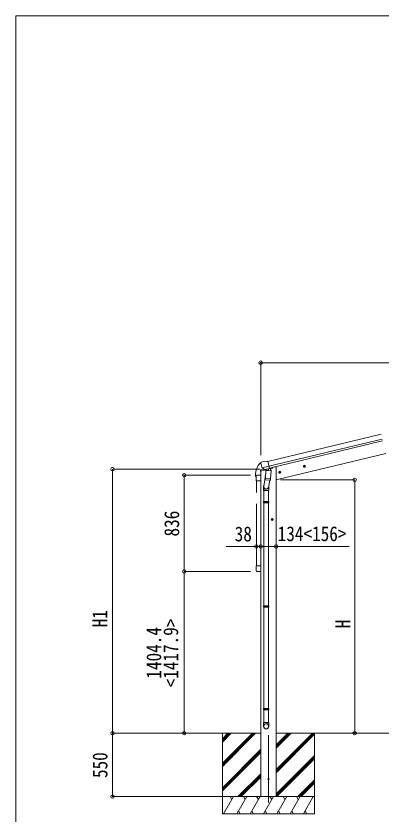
# Model space of a CAD drawing. Units: millimetres at full size, sheet at 1:30. Extents: x -8385 to 8479, y -5853 to 5787.
# Drawn here: x -8385 to -5217, y -1143 to 5787 of the extents above; entities that cross this region are included whole.
import ezdxf
from ezdxf.enums import TextEntityAlignment as Align

# ---------------------------------------------------------------- set-up
doc = ezdxf.new("R2010")
doc.units = ezdxf.units.MM
doc.header["$LTSCALE"] = 30
doc.header["$PDMODE"] = 32
doc.header["$PDSIZE"] = 30
for name, color, linetype, lineweight in [('0-0_0', 7, 'Continuous', 9), ('0-1_本体', 4, 'Continuous', 9), ('0-2_部品', 7, 'Continuous', 9), ('0-8_PARTS2', 2, 'Continuous', 9), ('0-A_寸法', 6, 'Continuous', 9), ('1-A', 6, 'Continuous', 9), ('F-0_240', 7, 'Continuous', 9)]:
    doc.layers.add(name, color=color, linetype=linetype, lineweight=lineweight)
doc.styles.add('ＭＳ ゴシック', font='')
doc.styles.get('ＭＳ ゴシック').set_extended_font_data('MS Gothic')

msp = doc.modelspace()

# ---------------------------------------------------------------- linework, layer by layer
at = {"layer": '0-0_0'}
for p, q in [((-6260.98, -441.03), (-6773.2, -441.04)), ((-6593.98, -441.03), (-6593.98, -1141.03)), ((-6593.98, -701.76), (-6333.25, -441.03)), ((-6593.98, -715.9), (-6319.11, -441.03)), ((-6593.98, -730.04), (-6304.97, -441.03)), ((-6593.98, -517.91), (-6517.1, -441.03)), ((-6593.98, -503.77), (-6531.24, -441.03)), ((-6593.98, -489.63), (-6545.38, -441.03)), ((-6126.98, -755.26), (-5812.75, -441.03)), ((-6126.98, -769.4), (-5798.61, -441.03)), ((-6126.98, -571.41), (-5996.6, -441.03)), ((-6126.98, -557.27), (-6010.74, -441.03)), ((-6126.98, -543.13), (-6024.88, -441.03)), ((-6126.98, -441.03), (-1004.16, -441.03)), ((-6126.98, -783.54), (-5793.98, -450.55)), ((-5793.98, -441.03), (-5793.98, -1141.03)), ((-6593.98, -913.89), (-6260.98, -580.89)), ((-6593.98, -928.03), (-6260.98, -595.03)), ((-6593.98, -942.18), (-6260.98, -609.18)), ((-6126.98, -967.39), (-5793.98, -634.39)), ((-6126.98, -981.53), (-5793.98, -648.53)), ((-6122.34, -991.03), (-5793.98, -662.68)), ((-6458.99, -991.03), (-6260.98, -793.02)), ((-6444.85, -991.03), (-6260.98, -807.17)), ((-6430.7, -991.03), (-6260.98, -821.31)), ((-5938.49, -991.03), (-5793.98, -846.52)), ((-5924.35, -991.03), (-5793.98, -860.67)), ((-5910.2, -991.03), (-5793.98, -874.81)), ((-5793.98, -991.03), (-6593.98, -991.03)), ((-6583.69, -1141.03), (-6497.09, -991.03)), ((-6512.09, -1017.01), (-6527.09, -991.03)), ((-6468.22, -1141.03), (-6381.62, -991.03)), ((-6396.62, -1017.01), (-6411.62, -991.03)), ((-6352.75, -1141.03), (-6266.15, -991.03)), ((-6281.15, -1017.01), (-6296.15, -991.03)), ((-6126.98, -991.03), (-6260.98, -991.03)), ((-6237.28, -1141.03), (-6150.68, -991.03)), ((-6165.68, -1017.01), (-6180.68, -991.03)), ((-6121.81, -1141.03), (-6035.21, -991.03)), ((-6050.21, -1017.01), (-6065.21, -991.03)), ((-6006.34, -1141.03), (-5919.74, -991.03)), ((-5949.74, -991.03), (-5934.74, -1017.01)), ((-5890.87, -1141.03), (-5804.27, -991.03)), ((-6593.98, -1141.03), (-5793.98, -1141.03)), ((-6453.22, -1115.05), (-6438.22, -1141.03)), ((-6337.75, -1115.05), (-6322.75, -1141.03)), ((-6222.28, -1115.05), (-6207.28, -1141.03)), ((-6106.81, -1115.05), (-6091.81, -1141.03)), ((-5991.34, -1115.05), (-5976.34, -1141.03)), ((-5875.87, -1115.05), (-5860.87, -1141.03))]:
    msp.add_line(p, q, dxfattribs=at)
at = {"layer": '0-1_本体'}
for p, q in [((-5216.53, 2155.34), (-6199.77, 1919.29)), ((-5206.45, 2113.37), (-6189.7, 1877.31)), ((-5202.52, 2097), (-6185.77, 1860.97)), ((-6126.98, 1758.85), (-5176.14, 1987.12)), ((-6126.98, 1871.97), (-6139.85, 1871.97)), ((-6126.98, 1871.97), (-6126.98, -991.03)), ((-6260.98, 1835.69), (-6260.98, -991.03)), ((-6298.71, 1750.93), (-6298.71, 1648.93)), ((-6260.71, 1750.93), (-6260.71, 1648.93)), ((-6298.71, 1550.93), (-6298.71, 1011.93)), ((-6260.7, 1011.93), (-6260.71, 1550.93))]:
    msp.add_line(p, q, dxfattribs=at)
at = {"layer": '0-2_部品'}
for p, q in [((-6261.22, 1903.32), (-6260.95, 1902.17)), ((-6257, 1911.89), (-6260.86, 1905.6)), ((-6253.91, 1914.14), (-6240.73, 1917.31)), ((-6247.17, 1863.01), (-6189.66, 1876.82)), ((-6226.17, 1914.63), (-6239.43, 1917.33)), ((-6226.17, 1914.63), (-6200.24, 1920.86)), ((-6185.08, 1857.74), (-6200.24, 1920.86)), ((-5872.3, 1879.07), (-5891.75, 1874.4)), ((-5889.32, 1874.98), (-5887.19, 1882.18)), ((-5884.16, 1869.54), (-5889.32, 1874.98)), ((-5879.69, 1867.01), (-5884.36, 1886.46)), ((-5876.86, 1871.29), (-5884.16, 1869.54)), ((-5874.73, 1878.49), (-5876.86, 1871.29)), ((-6263.25, 1835.1), (-6220.32, 1845.4)), ((-6263.25, 1841.99), (-6263.25, 1835.1)), ((-6234.01, 1851.37), (-6260.95, 1844.91)), ((-6247.44, 1863.59), (-6246.85, 1862.74)), ((-6246.85, 1862.74), (-6246.7, 1862.59)), ((-6230.32, 1848.1), (-6246.7, 1862.59)), ((-6227.61, 1847.53), (-6220.09, 1849.34)), ((-6223.4, 1847.78), (-6223.46, 1847.04)), ((-6222.7, 1846), (-6196.89, 1839.56)), ((-6215.78, 1840.65), (-6220.46, 1773.81)), ((-6219.81, 1849.31), (-6220.09, 1849.34)), ((-6195.04, 1855.26), (-6219.81, 1849.31)), ((-6170.09, 1837.46), (-6215.78, 1840.65)), ((-6214.01, 1843.83), (-6214.24, 1840.54)), ((-6194.49, 1854.99), (-6195.51, 1840.39)), ((-6194.81, 1855.41), (-6195.04, 1855.26)), ((-6194.81, 1855.41), (-6185.08, 1857.74)), ((-6185.46, 1859.29), (-6184.51, 1859.22)), ((-6184.51, 1859.22), (-6171.2, 1843.91)), ((-6180.76, 1854.9), (-6162.53, 1859.28)), ((-6174.77, 1770.62), (-6170.09, 1837.46)), ((-6171.2, 1843.91), (-6171.64, 1837.56)), ((-6158.7, 1867.4), (-6158.7, 1864.14)), ((-6086.22, 1827.71), (-6105.67, 1823.04)), ((-6103.24, 1823.62), (-6101.11, 1830.82)), ((-6098.08, 1818.18), (-6103.24, 1823.62)), ((-6093.61, 1815.65), (-6098.28, 1835.1)), ((-6090.78, 1819.93), (-6098.08, 1818.18)), ((-6088.65, 1827.13), (-6090.78, 1819.93)), ((-6307.21, 1799.42), (-6307.21, 1787.66)), ((-6306.71, 1787.16), (-6300.45, 1787.16)), ((-6299.95, 1794.43), (-6299.95, 1787.66)), ((-6299.71, 1750.93), (-6299.71, 1794.63)), ((-6259.71, 1750.93), (-6299.71, 1750.93)), ((-6294.21, 1800.13), (-6265.21, 1800.13)), ((-6293.95, 1800.43), (-6260.7, 1800.43)), ((-6259.71, 1794.63), (-6259.71, 1750.93)), ((-6218.72, 1798.58), (-6234.64, 1702.41)), ((-6221.32, 1761.35), (-6220.44, 1773.81)), ((-6220.92, 1759.99), (-6220.92, 1759.99)), ((-6174.77, 1770.62), (-6220.46, 1773.81)), ((-6219.47, 1759.21), (-6177.77, 1756.29)), ((-6183.2, 1756.67), (-6193.93, 1693.09)), ((-6174.78, 1770.62), (-6175.67, 1757.92)), ((-6234.79, 1665.25), (-6234.79, 1571.25)), ((-6192.79, 1665.25), (-6192.79, 1571.25)), ((-6190.79, 1699.9), (-6190.79, 1665.25)), ((-6236.79, 1569.25), (-6235.79, 1571.25)), ((-6236.79, 1569.25), (-6236.79, 1561.25)), ((-6190.79, 1569.25), (-6236.79, 1569.25)), ((-6236.79, 1561.25), (-6235.79, 1559.25)), ((-6190.79, 1561.25), (-6236.79, 1561.25)), ((-6191.79, 1571.25), (-6235.79, 1571.25)), ((-6191.79, 1559.25), (-6235.79, 1559.25)), ((-6234.79, 1559.25), (-6234.79, 664.91)), ((-6192.79, 1559.25), (-6192.79, 664.91)), ((-6190.79, 1569.25), (-6191.79, 1571.25)), ((-6190.79, 1561.25), (-6191.79, 1559.25)), ((-6190.79, 1569.25), (-6190.79, 1561.25)), ((-6150.58, 1415.46), (-6170.58, 1415.46)), ((-6168.09, 1415.46), (-6164.33, 1421.96)), ((-6164.33, 1408.96), (-6168.09, 1415.46)), ((-6156.83, 1408.96), (-6164.33, 1408.96)), ((-6160.58, 1405.46), (-6160.58, 1425.46)), ((-6153.07, 1415.46), (-6156.83, 1408.96)), ((-6299.71, 1011.93), (-6299.71, 968.23)), ((-6259.71, 1011.93), (-6299.71, 1011.93)), ((-6259.71, 968.23), (-6259.71, 1011.93)), ((-6294.21, 962.73), (-6265.21, 962.73)), ((-6236.79, 662.91), (-6235.79, 664.91)), ((-6236.79, 662.91), (-6236.79, 654.91)), ((-6190.79, 662.91), (-6236.79, 662.91)), ((-6236.79, 654.91), (-6235.79, 652.91)), ((-6190.79, 654.91), (-6236.79, 654.91)), ((-6191.79, 664.91), (-6235.79, 664.91)), ((-6191.79, 652.91), (-6235.79, 652.91)), ((-6234.79, 652.91), (-6234.79, -225.13)), ((-6192.79, 652.91), (-6192.79, -225.13)), ((-6190.79, 662.91), (-6191.79, 664.91)), ((-6190.79, 654.91), (-6191.79, 652.91)), ((-6190.79, 662.91), (-6190.79, 654.91)), ((-6236.79, -227.13), (-6235.79, -225.13)), ((-6236.79, -227.13), (-6236.79, -235.13)), ((-6190.79, -227.13), (-6236.79, -227.13)), ((-6236.79, -235.13), (-6235.79, -237.13)), ((-6190.79, -235.13), (-6236.79, -235.13)), ((-6191.79, -225.13), (-6235.79, -225.13)), ((-6191.79, -237.13), (-6235.79, -237.13)), ((-6234.79, -237.13), (-6234.79, -347.13)), ((-6192.79, -237.13), (-6192.79, -347.13)), ((-6190.79, -227.13), (-6191.79, -225.13)), ((-6190.79, -235.13), (-6191.79, -237.13)), ((-6190.79, -227.13), (-6190.79, -235.13)), ((-6190.79, -347.13), (-6236.79, -347.13)), ((-6236.79, -381.27), (-6236.79, -347.13)), ((-6190.79, -381.27), (-6190.79, -347.13))]:
    msp.add_line(p, q, dxfattribs=at)
for points in [[(-5887.19, 1882.18), (-5879.89, 1883.93), (-5874.73, 1878.49)], [(-6226.77, 1847.64), (-6225.24, 1848.01), (-6188.54, 1856.82), (-6187.01, 1857.18)], [(-6101.11, 1830.82), (-6093.82, 1832.57), (-6088.65, 1827.13)], [(-6190.79, 1665.25), (-6236.79, 1665.25), (-6236.79, 1699.6)], [(-6164.33, 1421.96), (-6156.83, 1421.96), (-6153.07, 1415.46)]]:
    msp.add_lwpolyline(points, dxfattribs=at)
for centre, radius in [((-5882.03, 1876.73), 8.5), ((-5882.03, 1876.73), 7.7), ((-5882.03, 1876.73), 6.5), ((-6095.95, 1825.37), 8.5), ((-6095.95, 1825.37), 7.7), ((-6095.95, 1825.37), 6.5), ((-6160.58, 1415.46), 8.5), ((-6160.58, 1415.46), 7.7), ((-6160.58, 1415.46), 6.5)]:
    msp.add_circle(centre, radius, dxfattribs=at)
at = {"layer": '0-2_部品', "color": 4}
msp.add_circle((-6193.78, -841.03), 5, dxfattribs=at)
at = {"layer": '0-2_部品'}
for centre, radius, start, end in [((-6154.95, 1799.42), 152.26, 135.14293, 180), ((-6258.46, 1901.44), 6.95, 95.39711, 129.45641), ((-6064.14, 1949.42), 202.4, 193.5, 205.09125), ((-6252.74, 1909.28), 5, 103.5, 148.5), ((-6240.03, 1914.39), 3, 78.5, 103.5), ((-6260.25, 1841.99), 3, 103.5, 180), ((-6226.89, 1848.12), 0.5, 248.23754, 283.5), ((-6223.9, 1847.81), 0.5, 356, 103.5), ((-6222.46, 1846.97), 1, 176, 256), ((-6196.53, 1840.53), 1.03, 250.03897, 351.96569), ((-6193.89, 1854.91), 0.604, 100.59842, 172.20595), ((-6187.13, 1857.67), 0.5, 283.5, 318.76246), ((-6163.7, 1864.14), 5, 283.5, 0), ((-6306.71, 1787.66), 0.5, 180, 270), ((-6300.45, 1787.66), 0.5, 270, 0), ((-6293.95, 1794.43), 6, 90, 180), ((-6294.21, 1794.63), 5.5, 90, 180), ((-6265.21, 1794.63), 5.5, 0, 90), ((-6219.37, 1761.17), 1.95, 175.04017, 217.47766), ((-6219.33, 1761.2), 2, 217.40962, 266), ((-6177.64, 1758.29), 2, 266, 349.46843), ((-6206.79, 1699.6), 30, 177.45142, 180), ((-6294.21, 968.23), 5.5, 180, 270), ((-6265.21, 968.23), 5.5, 270, 0)]:
    msp.add_arc(centre, radius, start, end, dxfattribs=at)
for centre, major_axis, ratio, start_param, end_param in [((-6258.3, 1904.03), (-1.57, -2.57), 0.99628, 4.712389, 5.4996506), ((-6228.33, 1850.36), (-0.73, -2.92), 0.997631, 5.8041905, 6.6006116), ((-6228.27, 1850.58), (2.63, 3.16), 0.650902, 4.0958226, 4.1686332), ((-6228.31, 1850.46), (-0.73, -2.92), 0.997631, 0.3902369, 0.4789948), ((-6213.79, 1699.9), (23, 0), 0.996195, 2.5560258, 6.5663028), ((-6213.79, 1699.9), (21, 0), 0.996195, 2.9349147, 5.9512394), ((-6213.79, -379.53), (-23, 0), 0.996195, 3.1415927, 6.2831853), ((-6213.79, -381.27), (-23, 0), 0.996195, 3.1415927, 6.2831853), ((-6213.79, -381.27), (0, -23.43), 0.981806, 4.712389, 7.8539816)]:
    msp.add_ellipse(centre, major_axis=major_axis, ratio=ratio, start_param=start_param, end_param=end_param, dxfattribs=at)
msp.add_ellipse((-6213.79, -381.27), major_axis=(21, 0), ratio=0.996195, dxfattribs=at)
at = {"layer": '0-8_PARTS2'}
msp.add_line((-6193.78, -1041.97), (-6193.78, -458.02), dxfattribs=at)
at = {"layer": '0-A_寸法'}
for p, q in [((-6261.28, 2776.5), (-6261.28, 1974.16)), ((-6261.28, 2776.5), (-869.26, 2776.5)), ((-7547.06, 1851.67), (-6268.23, 1851.67)), ((-7547.06, -441.04), (-7547.06, 1851.67)), ((-6924.56, 1799.33), (-6351.02, 1799.33)), ((-6924.56, 1799.33), (-6924.56, 963.33)), ((-5445.37, 1758.95), (-6090.49, 1758.95)), ((-5445.37, -441.04), (-5445.37, 1758.95)), ((-6260.78, 1180.22), (-6560.78, 1180.22)), ((-6924.56, 963.33), (-6351.02, 963.33)), ((-7547.06, -441.04), (-6598.04, -441.04)), ((-7547.06, -441.04), (-6600.79, -441.04)), ((-7547.06, -441.04), (-7547.06, -991.03)), ((-6924.56, -441.04), (-6351.02, -441.04)), ((-5445.37, -441.04), (-5757.93, -441.04)), ((-7547.06, -991.03), (-6599.07, -991.03))]:
    msp.add_line(p, q, dxfattribs=at)
msp.add_lwpolyline([(-5492.18, 1180.22), (-6126.78, 1180.22), (-6260.78, 1180.22)], dxfattribs=at)
for p in [(-6261.28, 2776.5), (-7547.06, 1851.67), (-6924.56, 1799.33), (-5445.37, 1758.95), (-6298.81, 1180.22), (-6260.78, 1180.22), (-6126.78, 1180.22), (-6924.56, 963.33), (-7547.06, -441.04), (-6924.56, -441.04), (-5445.37, -441.04), (-7547.06, -991.03)]:
    msp.add_point(p, dxfattribs=at)
at = {"layer": '1-A'}
for p, q in [((-6260.78, 1180.22), (-6298.81, 1180.22)), ((-6924.56, -441.04), (-6924.56, 963.33))]:
    msp.add_line(p, q, dxfattribs=at)
at = {"layer": 'F-0_240', "color": 5}
for q in [(-8385.45, -5852.66), (8054.55, 5787.34)]:
    msp.add_line((-8385.45, 5787.34), q, dxfattribs=at)

# ---------------------------------------------------------------- texts
at = {"layer": '0-A_寸法', "color": 7, "style": 'ＭＳ ゴシック', "width": 0.85}
for s, p in [('836', (-6930.56, 1267.33)), ('H1', (-7555.06, 479.32)), ('<1417.9>', (-6938.43, -42.85)), ('H', (-5445.37, 470.96)), ('1404.4', (-7086.01, 33.15)), ('550', (-7553.06, -830.03))]:
    msp.add_text(s, height=129, rotation=90, dxfattribs=at).set_placement(p, align=Align.BOTTOM_LEFT)
for s, p in [('38', (-6486.78, 1186.22)), ('134<156>', (-6113.48, 1188.22))]:
    msp.add_text(s, height=129, dxfattribs=at).set_placement(p, align=Align.BOTTOM_LEFT)

doc.saveas('drawing.dxf')
